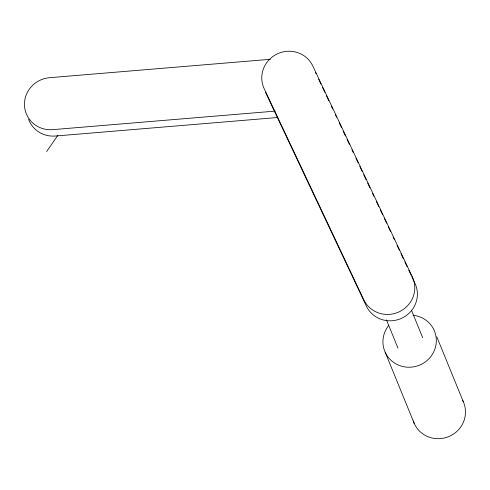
<?xml version="1.0" encoding="UTF-8"?>
<svg xmlns="http://www.w3.org/2000/svg" width="490" height="490" viewBox="0 0 490 490"><rect width="100%" height="100%" fill="white"/><g stroke="black" fill="none" stroke-linecap="round" stroke-linejoin="round"><path stroke-width="0.73" d="M46.648 151.557L57.906 135.222M270.394 59.296L49.521 77.702A26.834 25.933 -22.2 0 0 24.5 105.895A26.834 25.933 -22.2 0 0 52.798 129.642L275.196 111.108M277.805 117.496L55.407 136.03A26.834 25.933 -22.2 0 1 28.592 119.352M315.382 72.312L316.038 73.696M318.647 79.233L320.932 84.078M322.567 87.538L324.852 92.383M326.487 95.844L328.772 100.689M331.387 106.226L332.692 108.994M335.307 114.531L336.612 117.3M339.221 122.837L341.512 127.682M343.141 131.142L345.432 135.987M347.061 139.448L349.346 144.293M351.961 149.824L353.266 152.592M355.881 158.129L358.166 162.974M359.801 166.435L362.086 171.28M363.721 174.74L366.005 179.585M367.641 183.046L369.926 187.891M372.535 193.428L373.846 196.196M376.455 201.733L378.739 206.578M380.375 210.039L382.659 214.883M384.295 218.344L386.579 223.189M388.215 226.65L390.499 231.494M393.115 237.031L394.419 239.8M397.035 245.337L399.319 250.182M400.949 253.642L403.239 258.487M404.869 261.948L407.159 266.793M408.789 270.253L411.073 275.098M411.729 276.483L414.993 283.404A26.834 25.933 -22.2 0 1 401.757 318.224A26.834 25.933 -22.2 0 1 366.385 306.134L266.768 95.042A26.834 25.933 -22.2 0 1 265.672 92.304M436.835 336.887L463.228 401.549M411.435 310.127L422.686 337.696M386.451 319.872L397.978 348.114M385.195 352.267L414.362 423.74M462.578 400.232A26.834 25.933 -22.2 0 1 448.858 436.541A26.834 25.933 -22.2 0 1 413.284 420.959M413.058 315.254A26.834 25.933 -22.2 0 1 435.077 348.488A26.834 25.933 -22.2 0 1 397.114 364.487A26.834 25.933 -22.2 0 1 388.644 325.544M412.39 277.015L312.773 65.923A26.834 25.933 -22.2 0 0 277.401 53.833A26.834 25.933 -22.2 0 0 264.159 88.653L363.776 299.745A26.834 25.933 -22.2 0 0 399.148 311.836A26.834 25.933 -22.2 0 0 412.39 277.015"/></g></svg>
